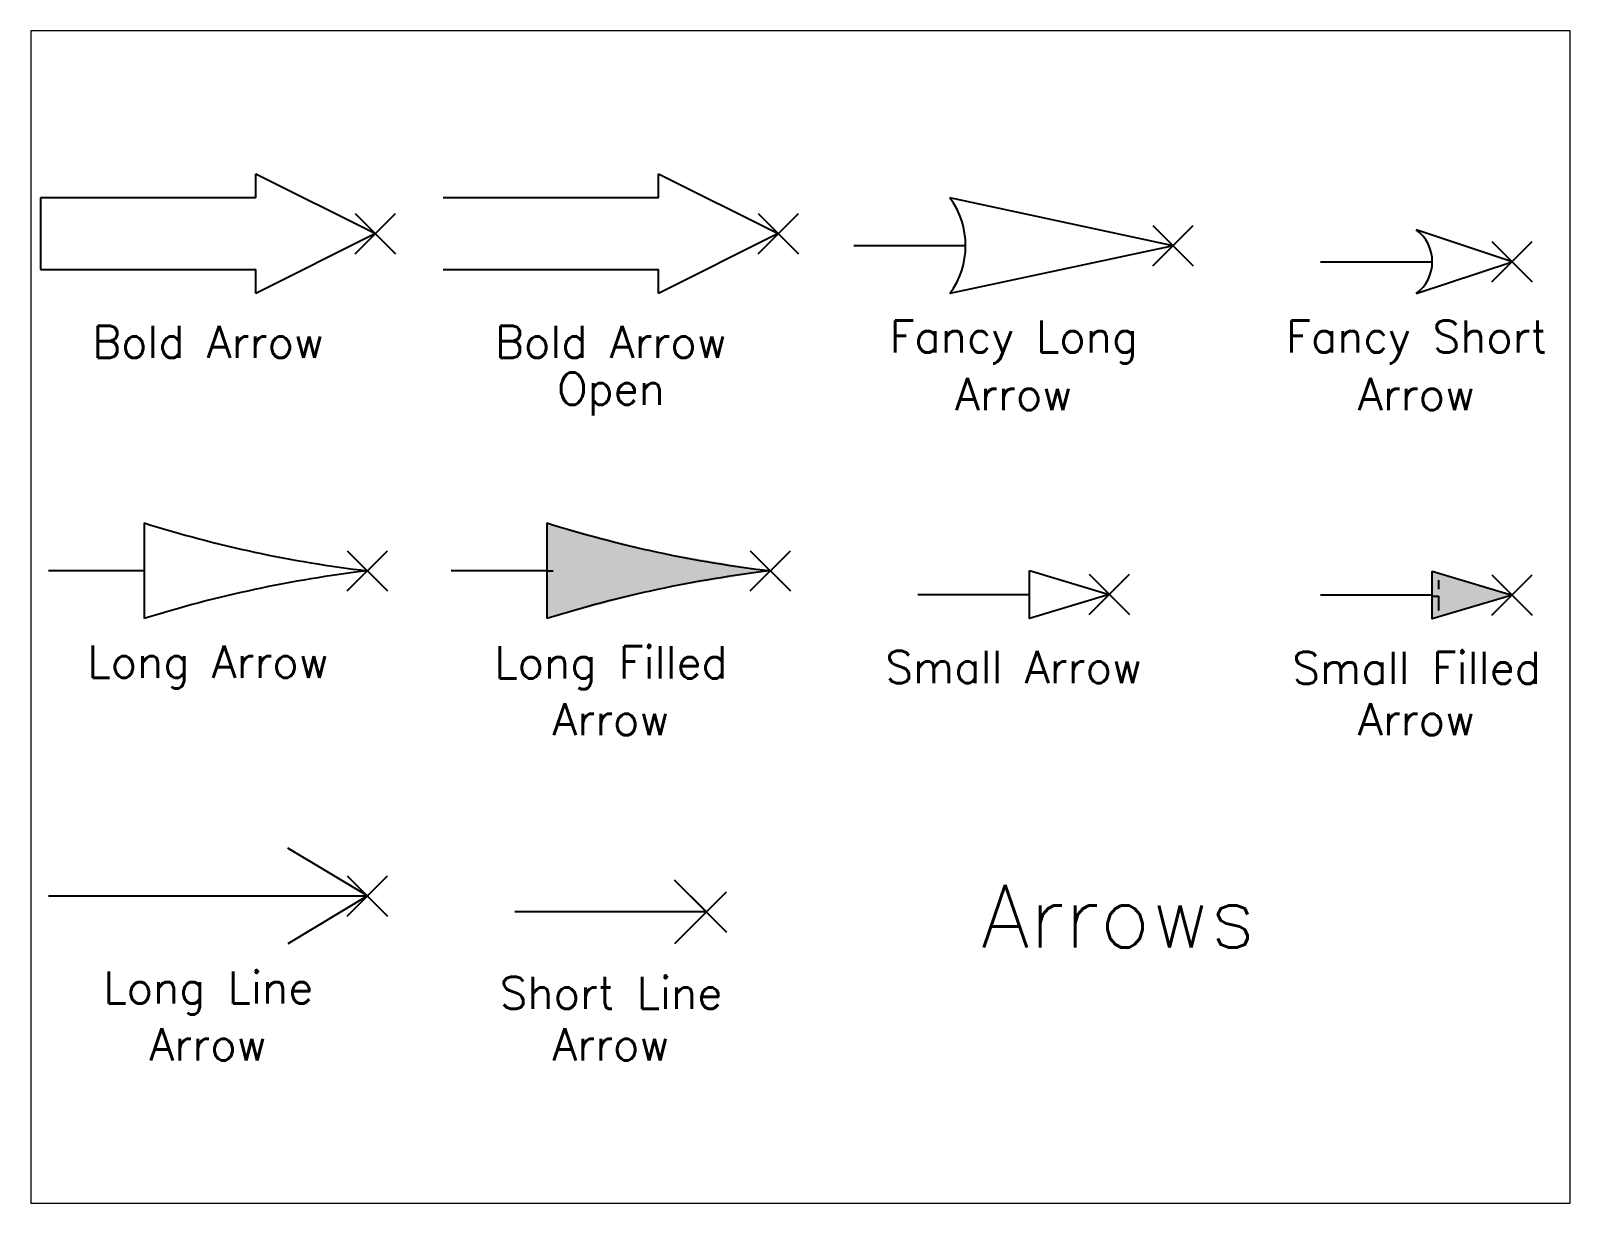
# Paper-space layout 'Layout1' of a CAD drawing. Extents: x 1.05 to 9.45, y 0.8 to 7.2.
# The model-space entities are those that its viewports show. They can reach past a viewport. Long polylines and large blocks are cut down to what shows.
import ezdxf
from ezdxf.enums import TextEntityAlignment as Align

# ---------------------------------------------------------------- set-up
doc = ezdxf.new("R2010")
doc.units = 0
doc.header["$MEASUREMENT"] = 0
doc.layers.add('Block origin', color=7, linetype='Continuous')
doc.layers.add('Text', color=6, linetype='Continuous')
doc.styles.add('ATTR', font='romans.shx', dxfattribs={"width": 0.8, "height": 0.01778})
doc.styles.add('blk_label', font='romans.shx')

# ---------------------------------------------------------------- blocks, each defined once
blk = doc.blocks.new('Bold Arrow')
for p, q in [((-0.1875, 0.09375), (0, 0)), ((-0.1875, 0.05625), (-0.1875, 0.09375)), ((-0.1875, 0.05625), (-0.525, 0.05625)), ((-0.525, 0.05625), (-0.525, -0.056251)), ((0, 0), (-0.1875, -0.09375)), ((-0.525, -0.056251), (-0.1875, -0.056251)), ((-0.1875, -0.09375), (-0.1875, -0.056251))]:
    blk.add_line(p, q)
at = {"style": 'ATTR', "width": 0.8, "flags": 9}
blk.add_attdef('ESTCODE', (0, 0), '', height=0.000178, dxfattribs=at)
blk = doc.blocks.new('Bold Arrow Open')
for p, q in [((-0.1875, 0.09375), (0, 0)), ((-0.1875, 0.05625), (-0.1875, 0.09375)), ((-0.1875, 0.05625), (-0.525, 0.05625)), ((0, 0), (-0.1875, -0.09375)), ((-0.525, -0.05625), (-0.1875, -0.05625)), ((-0.1875, -0.09375), (-0.1875, -0.05625))]:
    blk.add_line(p, q)
at = {"style": 'ATTR', "width": 0.8, "flags": 9}
blk.add_attdef('ESTCODE', (0, 0), '', height=0.000178, dxfattribs=at)
blk = doc.blocks.new('Fancy Long Arrow')
for p, q in [((0, 0), (-0.35, 0.075001)), ((-0.325, 0), (-0.5, 0)), ((0, 0), (-0.35, -0.075))]:
    blk.add_line(p, q)
blk.add_arc((-0.45, 0), 0.125, 323.1301, 36.8699)
at = {"style": 'ATTR', "width": 0.8, "flags": 9}
blk.add_attdef('ESTCODE', (0, 0), '', height=0.000173, dxfattribs=at)
blk = doc.blocks.new('Fancy Short Arrow')
for p, q in [((0, 0), (-0.15, 0.049999)), ((-0.3, 0), (-0.125, 0)), ((-0.15, -0.050001), (0, 0))]:
    blk.add_line(p, q)
blk.add_arc((-0.1875, 0), 0.0625, 306.8699, 53.1301)
at = {"style": 'ATTR', "width": 0.8, "flags": 9}
blk.add_attdef('ESTCODE', (0, 0), '', height=0.000133, dxfattribs=at)
blk = doc.blocks.new('Long Arrow')
for p, q in [((-0.35, 0.075), (-0.35, -0.075)), ((-0.35, 0), (-0.5, 0))]:
    blk.add_line(p, q)
for centre, start, end in [((0.2266, 1.9115), 252.5703, 263.2402), ((0.2266, -1.9115), 96.7598, 107.4297)]:
    blk.add_arc(centre, 1.9249, start, end)
at = {"style": 'ATTR', "width": 0.8, "flags": 9}
blk.add_attdef('ESTCODE', (0, 0), '', height=0.000173, dxfattribs=at)
blk = doc.blocks.new('Long Filled Arrow')
for p, q in [((-0.35, 0.075), (-0.35, -0.075)), ((-0.35, 0), (-0.5, 0)), ((-0.35, 0), (-0.34, 0))]:
    blk.add_line(p, q)
for centre, start, end in [((0.2266, 1.9115), 252.5703, 263.2402), ((0.2266, -1.9115), 96.7598, 107.4297)]:
    blk.add_arc(centre, 1.9249, start, end)
at = {"linetype": 'Continuous'}
for points in [[(-0.35, -0.075), (-0.35, 0.075), (-0.1767, -0.0293), (-0.1767, 0.0293)], [(-0.1767, -0.0293), (-0.1767, 0.0293), (0, 0)]]:
    blk.add_solid(points, dxfattribs=at)
at = {"style": 'ATTR', "width": 0.8, "flags": 9}
blk.add_attdef('ESTCODE', (0, 0), '', height=0.000173, dxfattribs=at)
blk = doc.blocks.new('Small Arrow')
blk.add_line((-0.3, 0), (-0.125, 0))
blk.add_lwpolyline([(-0.125, 0.0375), (0, 0), (-0.125, -0.0375)], close=True)
at = {"style": 'ATTR', "width": 0.8, "flags": 9}
blk.add_attdef('ESTCODE', (0, 0), '', height=0.000133, dxfattribs=at)
blk = doc.blocks.new('Small Filled Arrow')
for p, q in [((-0.125, 0), (-0.3, 0)), ((-0.11535, 0.023511), (-0.11535, 0.00909)), ((-0.12513, -0.001568), (-0.11513, -0.001568)), ((-0.11513, -0.001568), (-0.11535, -0.024139))]:
    blk.add_line(p, q)
blk.add_lwpolyline([(-0.125, 0.037499), (0, 0), (-0.125, -0.0375)], close=True)
at = {"linetype": 'Continuous'}
blk.add_solid([(-0.125, -0.0375), (0, 0), (-0.125, 0.037499)], dxfattribs=at)
at = {"style": 'ATTR', "width": 0.8, "flags": 9}
blk.add_attdef('ESTCODE', (0, 0), '', height=0.000133, dxfattribs=at)
blk = doc.blocks.new('Long Line Arrow')
for p, q in [((0, 0), (-0.125, 0.075)), ((-0.5, 0), (0, 0)), ((0, 0), (-0.125, -0.075))]:
    blk.add_line(p, q)
at = {"style": 'ATTR', "width": 0.8, "flags": 9}
blk.add_attdef('ESTCODE', (0, 0), '', height=0.000173, dxfattribs=at)
blk = doc.blocks.new('Short Line Arrow')
for q in [(-0.05, 0.05), (-0.3, 0), (-0.05, -0.049999)]:
    blk.add_line((0, 0), q)
at = {"style": 'ATTR', "width": 0.8, "flags": 9}
blk.add_attdef('ESTCODE', (0, 0), '', height=0.000133, dxfattribs=at)

msp = doc.modelspace()

# ---------------------------------------------------------------- linework, layer by layer
at = {"layer": 'Block origin', "color": 1}
for p, q in [((0.2304, 0.0624), (0.2936, 0.1256)), ((0.2304, 0.1256), (0.2936, 0.0624)), ((0.8616, 0.0624), (0.9248, 0.1256)), ((0.8616, 0.1256), (0.9248, 0.0624)), ((1.4803, 0.0434), (1.5435, 0.1066)), ((1.4803, 0.1066), (1.5435, 0.0434)), ((2.0115, 0.0184), (2.0747, 0.0816)), ((2.0115, 0.0816), (2.0747, 0.0184)), ((0.2179, -0.4662), (0.2811, -0.4031)), ((0.2179, -0.4031), (0.2811, -0.4662)), ((0.8491, -0.4662), (0.9123, -0.4031)), ((0.8491, -0.4031), (0.9123, -0.4662)), ((1.3803, -0.5032), (1.4435, -0.4401)), ((1.3803, -0.4401), (1.4435, -0.5032)), ((2.0115, -0.5042), (2.0747, -0.4411)), ((2.0115, -0.4411), (2.0747, -0.5042)), ((0.2179, -0.9758), (0.2811, -0.9127)), ((0.2179, -0.9127), (0.2811, -0.9758)), ((0.7491, -1.0008), (0.8123, -0.9377)), ((0.7491, -0.9377), (0.8123, -1.0008))]:
    msp.add_line(p, q, dxfattribs=at)

# ---------------------------------------------------------------- block references
for name, p in [('Bold Arrow', (0.262, 0.094)), ('Bold Arrow Open', (0.8932, 0.094)), ('Fancy Long Arrow', (1.5119, 0.075)), ('Fancy Short Arrow', (2.0431, 0.05)), ('Long Arrow', (0.2495, -0.4346)), ('Long Filled Arrow', (0.8807, -0.4346)), ('Small Arrow', (1.4119, -0.4716)), ('Small Filled Arrow', (2.0431, -0.4726)), ('Long Line Arrow', (0.2495, -0.9443)), ('Short Line Arrow', (0.7807, -0.9693))]:
    msp.add_blockref(name, p)

# ---------------------------------------------------------------- texts
at = {"layer": 'Text', "style": 'blk_label'}
for s, height, p in [('Fancy Long', 0.0505, (1.2624, -0.0757)), ('Fancy Short', 0.050496, (1.8936, -0.0757)), ('Bold Arrow', 0.0505, (0, -0.0757)), ('Bold Arrow', 0.0505, (0.6312, -0.0757)), ('Open', 0.0505, (0.6312, -0.1575)), ('Arrow', 0.0505, (1.2624, -0.1575)), ('Arrow', 0.0505, (1.8936, -0.1575)), ('Long Arrow', 0.0505, (0, -0.5854)), ('Long Filled', 0.050496, (0.6312, -0.5854)), ('Small Arrow', 0.050496, (1.2624, -0.5854)), ('Small Filled', 0.050496, (1.8936, -0.5854)), ('Arrow', 0.0505, (0.6312, -0.6672)), ('Arrow', 0.0505, (1.8936, -0.6672)), ('Long Line', 0.0505, (0, -1.095)), ('Short Line', 0.0505, (0.6312, -1.095)), ('Arrow', 0.0505, (0, -1.1768)), ('Arrow', 0.0505, (0.6312, -1.1768))]:
    msp.add_text(s, height=height, dxfattribs=at).set_placement(p, align=Align.MIDDLE)
msp.add_text('Arrows', height=0.09848, dxfattribs=at).set_placement((1.2109, -1.0251))

psp = doc.layouts.get("Layout1")

# ---------------------------------------------------------------- viewports
at = {"layer": '0'}
psp.add_viewport(center=(5.25, 4), size=(8.4, 6.4), view_center_point=(0.9281, -0.507), view_height=1.837909, dxfattribs=at)

doc.saveas('drawing.dxf')
